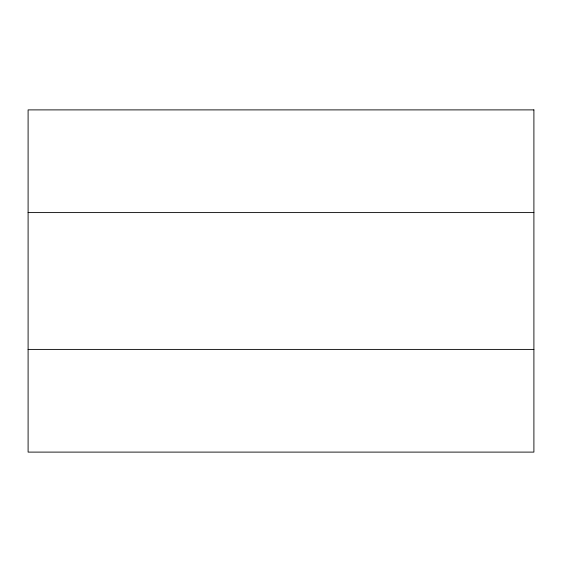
<?xml version="1.0" encoding="UTF-8"?>
<svg xmlns="http://www.w3.org/2000/svg" width="562" height="562" viewBox="0 0 562 562"><rect width="100%" height="100%" fill="white"/><g stroke="black" fill="none" stroke-linecap="round" stroke-linejoin="round"><path stroke-width="0.84" d="M28.1 212.591L533.9 212.591M28.1 349.409L533.9 349.409M533.9 109.892L28.1 109.892L28.1 452.108L533.9 452.108L533.9 109.892"/></g></svg>
